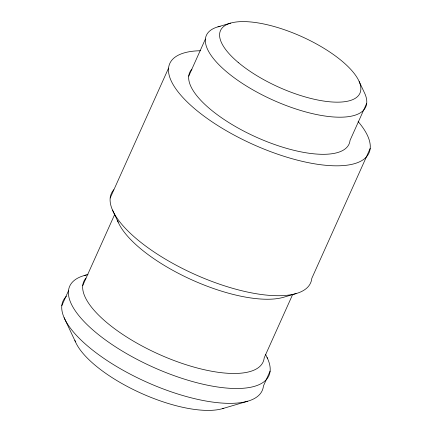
<?xml version="1.0" encoding="UTF-8"?>
<svg xmlns="http://www.w3.org/2000/svg" width="432" height="432" viewBox="0 0 432 432"><rect width="100%" height="100%" fill="white"/><g stroke="black" fill="none" stroke-linecap="round" stroke-linejoin="round"><path stroke-width="0.65" d="M61.808 305.651L68.483 290.801M110.182 198.018L168.561 68.116M82.733 285.541L114.718 214.38M188.725 76.145L205.405 39.031M366.709 103.286L350.028 140.4A87.345 31.73 24.2 0 1 256.192 137.133A87.345 31.73 24.2 0 1 191.905 69.185M292.594 294.64L264.2 357.826A98.264 35.694 24.2 0 1 159.403 354.494A98.264 35.694 24.2 0 1 85.887 278.181M270.108 371.12L263.439 385.965A109.183 39.663 24.2 0 1 145.152 381.434A109.183 39.663 24.2 0 1 66.371 296.347M370.192 148.435L311.812 278.332A109.183 39.663 24.2 0 1 195.14 274.531A109.183 39.663 24.2 0 1 113.81 189.697M217.949 26.849L230.634 23.107M84.164 275.573L87.971 274.45M296.125 293.566L283.446 297.302A98.264 35.694 24.2 0 1 189.734 278.894A98.264 35.694 24.2 0 1 117.612 220.774M222.388 408.677L247.757 401.198M359.181 81.567L364.862 93.658A87.345 31.73 24.2 0 1 270.108 98.755A87.345 31.73 24.2 0 1 220.185 26.282M265.529 354.245L267.802 359.084A109.183 39.663 24.2 0 1 149.839 365.677A109.183 39.663 24.2 0 1 86.4 274.99M112.493 210.055L118.174 222.145M64.12 317.687L75.481 341.869M358.09 121.538A109.183 39.663 24.2 0 1 324.832 165.202A109.183 39.663 24.2 0 1 190.096 104.701A109.183 39.663 24.2 0 1 200.432 50.738M223.852 408.218A87.345 31.73 24.2 0 1 140.303 392.866A87.345 31.73 24.2 0 1 74.92 340.492M267.073 357.507A109.183 39.663 24.2 0 1 267.57 358.56M238.172 62.408A76.432 27.761 24.2 0 0 357.604 96.503A76.432 27.761 24.2 0 0 274.903 26.735A76.432 27.761 24.2 0 0 238.172 62.408"/></g></svg>
